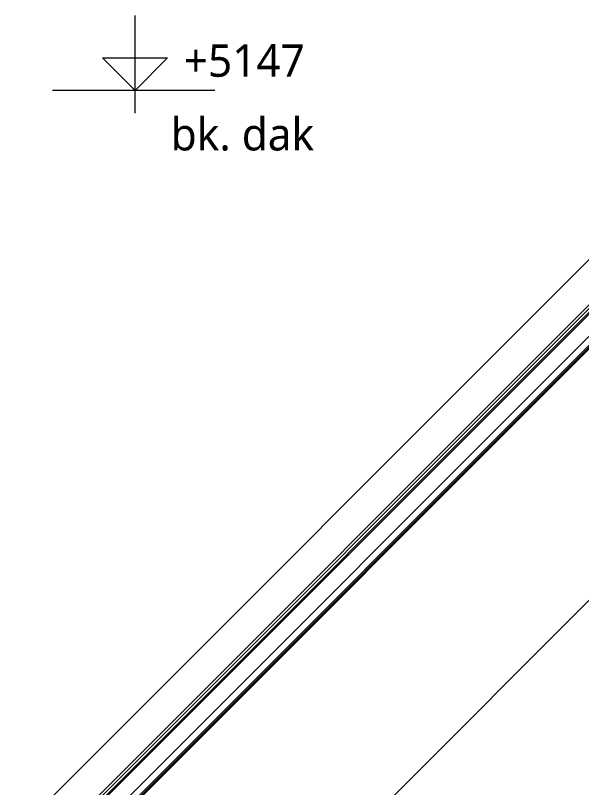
# Model space of a CAD drawing. Header units: millimetres. Extents: x 1789 to 13769, y 2055 to 27197.
# Drawn here: x 9996 to 10432, y 24884 to 25477 of the extents above; entities that cross this region are included whole.
import ezdxf

# ---------------------------------------------------------------- set-up
doc = ezdxf.new("R2010")
doc.units = ezdxf.units.MM
for name, color, linetype, lineweight in [('A-DETL', 90, 'Continuous', 13), ('A-DETL-GENF', 92, 'Continuous', 18), ('A-DETL-THIN', 151, 'Continuous', 18), ('G-ANNO-TEXT', 231, 'Continuous', 13)]:
    doc.layers.add(name, color=color, linetype=linetype, lineweight=lineweight)
doc.styles.add('Segoe UI_2', font='segoeui.ttf', dxfattribs={"height": 25})

# ---------------------------------------------------------------- blocks, each defined once
blk = doc.blocks.new('31 dubbel_glas - Type 1-3306867-Details Restauratie 1-10')
at = {"layer": 'A-DETL-GENF', "lineweight": 13}
for p, q in [((1425.85, 0), (127.8, 0)), ((1442.76, -5), (127.8, -5)), ((127.8, -17), (1442.76, -17)), ((127.8, -23), (1442.76, -23))]:
    blk.add_line(p, q, dxfattribs=at)

msp = doc.modelspace()

# ---------------------------------------------------------------- linework, layer by layer
at = {"layer": 'A-DETL', "lineweight": 18}
for p, q in [((10088.32, 25402), (10088.32, 25477)), ((10088.32, 25419.43), (10063.32, 25444.43)), ((10063.32, 25444.43), (10113.32, 25444.43)), ((10088.32, 25419.43), (10113.32, 25444.43)), ((10149.68, 25419.43), (10024.68, 25419.43)), ((9553.28, 24367.85), (10483.1, 25297.67)), ((9554.69, 24366.43), (10484.51, 25296.25)), ((9567.42, 24353.71), (10497.24, 25283.52)), ((9568.84, 24352.29), (10498.65, 25282.11)), ((9665.35, 24255.78), (10564.72, 25155.15))]:
    msp.add_line(p, q, dxfattribs=at)
at = {"layer": 'A-DETL-THIN'}
msp.add_line((10454.74, 25306.85), (9534.51, 24386.62), dxfattribs=at)

# ---------------------------------------------------------------- block references
at = {"layer": 'A-DETL-GENF', "lineweight": 13, "rotation": 44.9999999999993}
msp.add_blockref('31 dubbel_glas - Type 1-3306867-Details Restauratie 1-10', (9461.5, 24278.89), dxfattribs=at)

# ---------------------------------------------------------------- texts
at = {"layer": 'G-ANNO-TEXT', "color": 7, "char_height": 25, "attachment_point": 1, "style": 'Segoe UI_2'}
for s, insert, width in [('+5147', (10125.69, 25454.89), 121.8565), ('bk. dak', (10115.69, 25398.27), 133.8818)]:
    msp.add_mtext(s, dxfattribs=dict(at, insert=insert, width=width))

doc.saveas('drawing.dxf')
